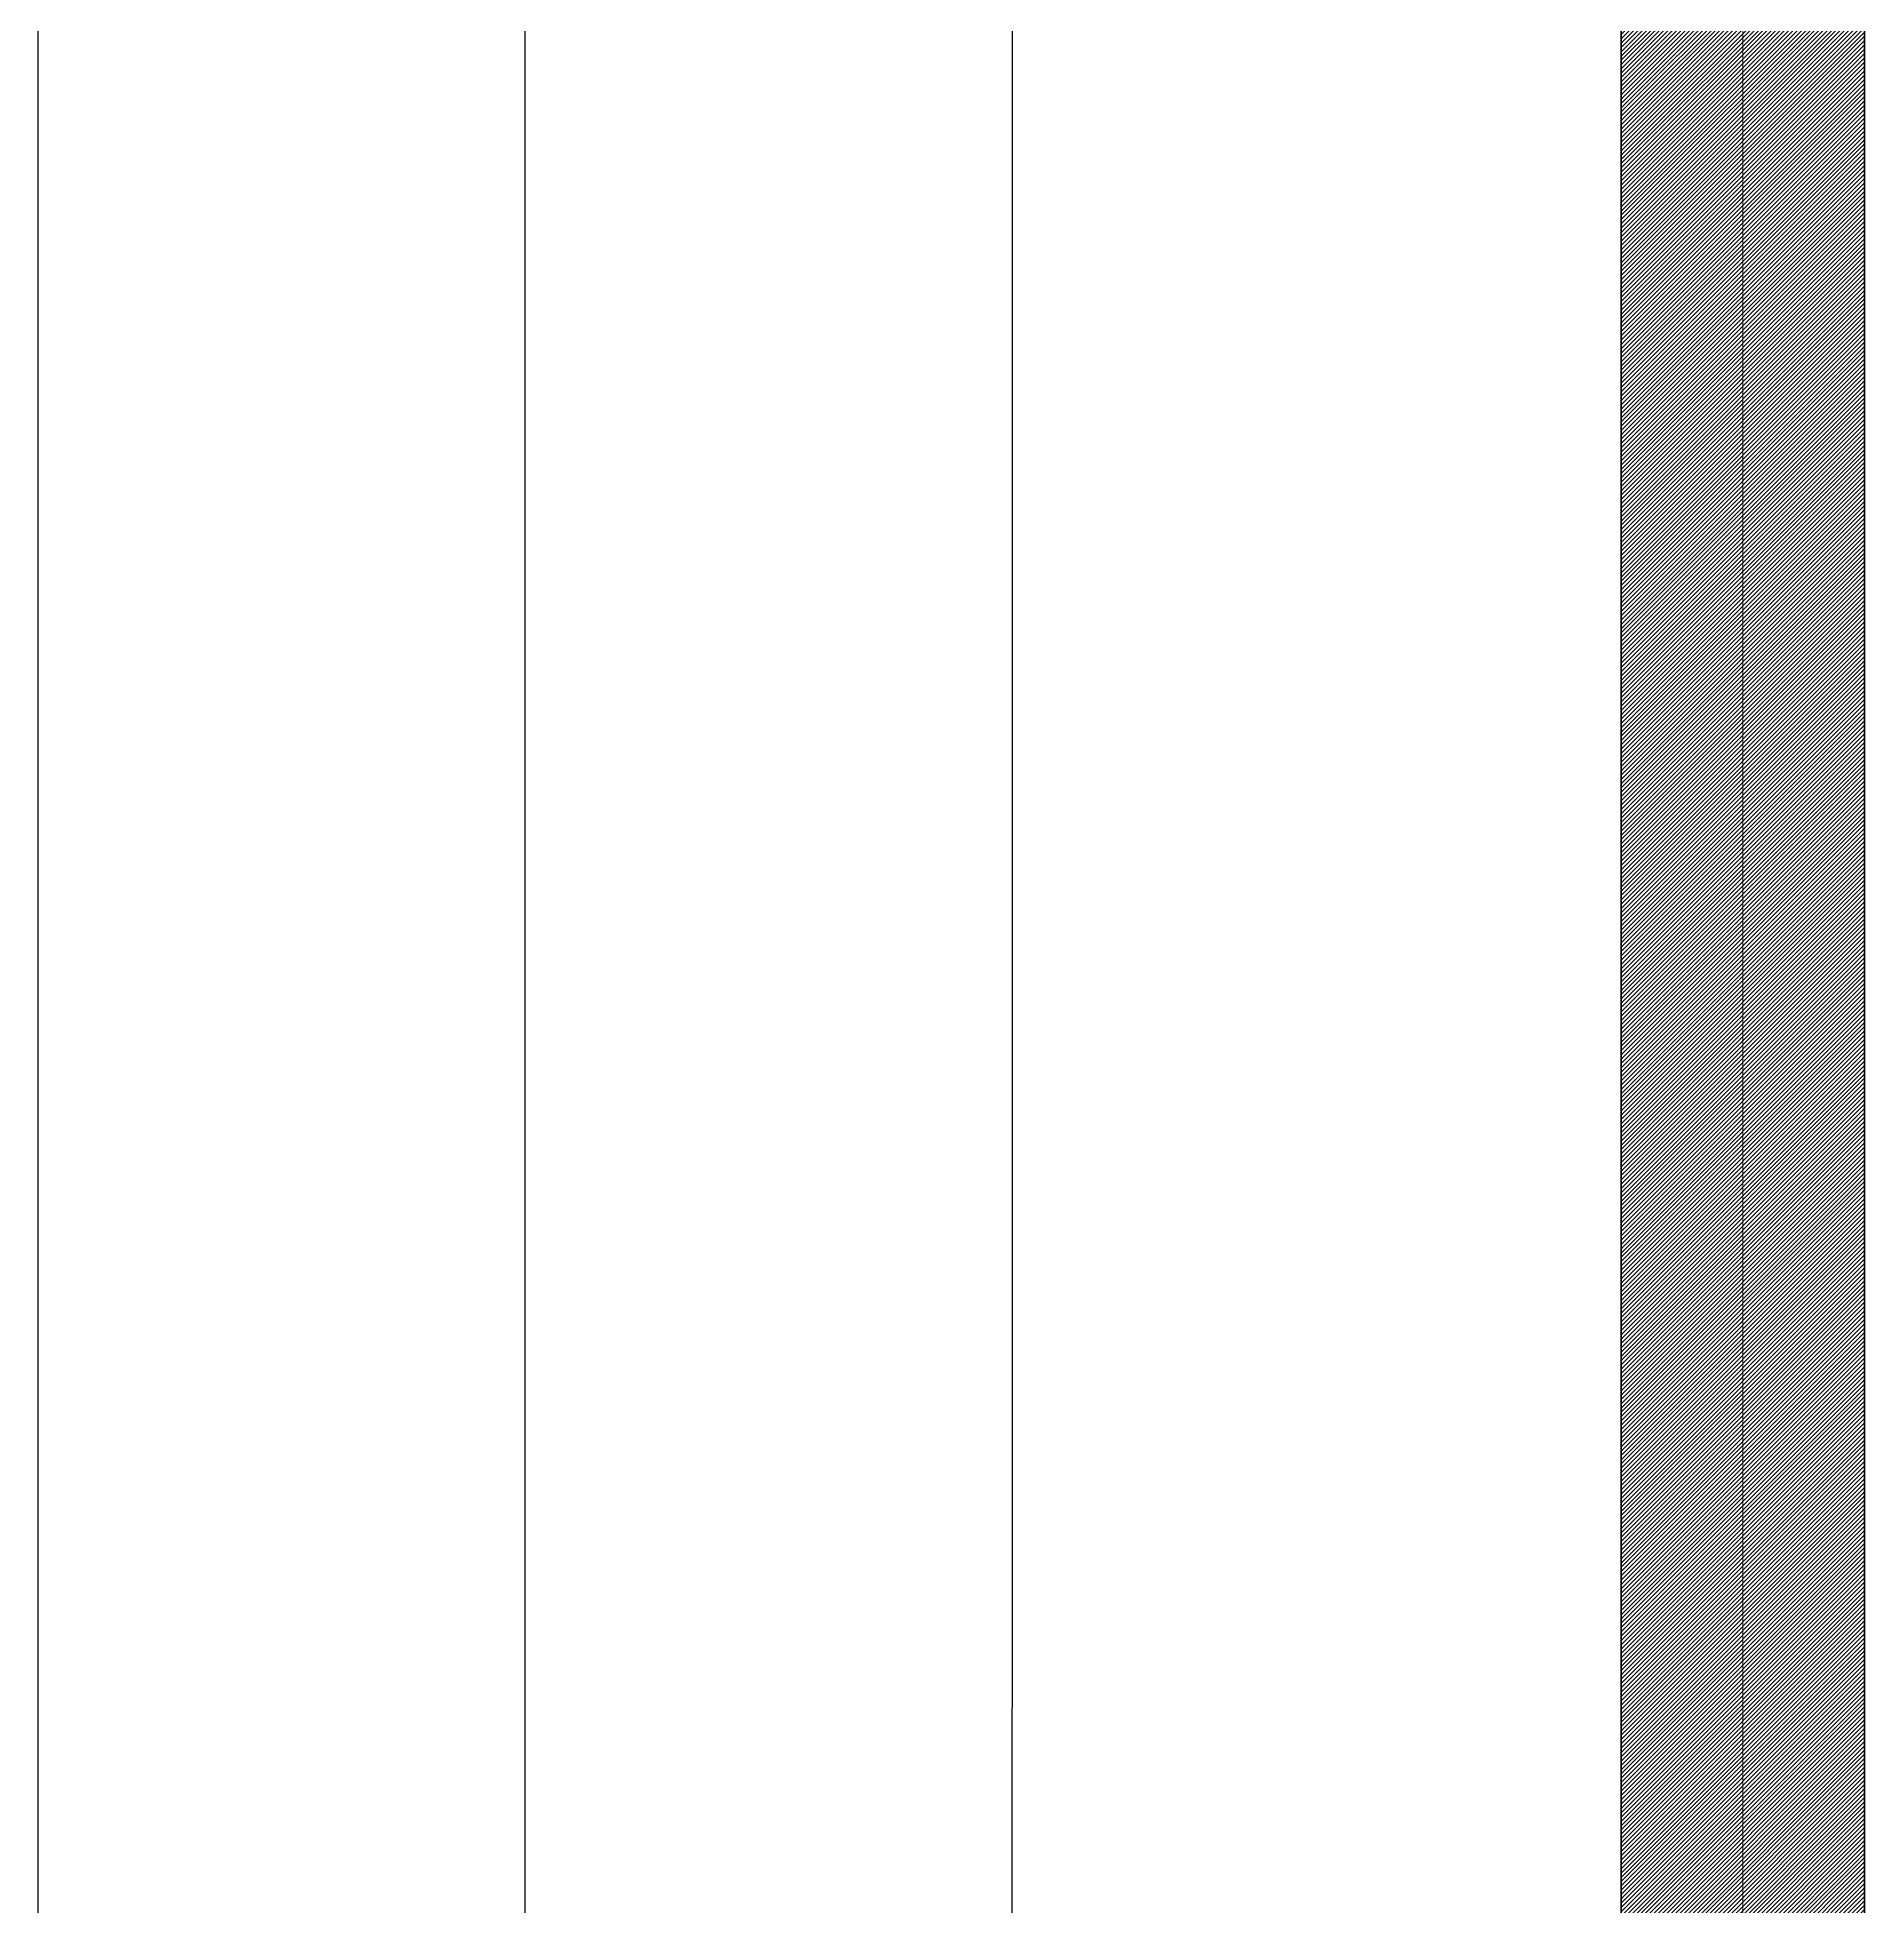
# Model space of a CAD drawing. Header units: millimetres. Extents: x -1900 to 19750, y -2450 to 10900.
# Drawn here: x -1301 to 200, y 1337 to 2872 of the extents above; entities that cross this region are included whole.
import ezdxf

# ---------------------------------------------------------------- set-up
doc = ezdxf.new("R2010")
doc.units = ezdxf.units.MM
doc.header["$MEASUREMENT"] = 0
doc.linetypes.add('CENTER', pattern=[2, 1.25, -0.25, 0.25, -0.25])
for name, color, linetype, lineweight in [('A-DIMEN-T-N', 2, 'Continuous', 18), ('A-GRID-E-N', 1, 'CENTER', 18), ('A-WALL-E-N', 7, 'Continuous', 50), ('A-WALL-H-N', 8, 'Continuous', 13)]:
    doc.layers.add(name, color=color, linetype=linetype, lineweight=lineweight)
doc.styles.get("Standard").update_dxf_attribs({"font": 'arial.ttf'})
doc.dimstyles.get("Standard").update_dxf_attribs({"dimtxt": 0.18, "dimasz": 0.18, "dimexe": 0.18, "dimexo": 0.0625, "dimgap": 0.09, "dimtad": 0, "dimtih": 1, "dimtoh": 1, "dimdec": 4, "dimzin": 0, "dimdsep": 46, "dimtxsty": 'Standard', "dimcen": 0.09, "dimadec": 0, "dimazin": 0, "dimtfac": 1, "dimtdec": 4, "dimtofl": 0, "dimtmove": 0, "dimatfit": 3, "dimfxl": 1, "dimtolj": 1, "dimtzin": 0, "dimarcsym": 0})

# ---------------------------------------------------------------- blocks, each defined once
blk = doc.blocks.new('*D14')
at = {"layer": 'A-DIMEN-T-N', "color": 0, "lineweight": -2, "transparency": 16777216}
for p, q in [((-0.1, 3000), (-500.2, 3000)), ((-500, 2999.8), (-500, 1500.2)), ((-500, 0.2), (-500, 1499.8)), ((-0.1, 0), (-500.2, 0))]:
    blk.add_line(p, q, dxfattribs=at)
at = {"layer": 'A-DIMEN-T-N', "color": 0, "transparency": 16777216}
for points in [[(-500, 2999.8), (-500, 2999.8), (-500, 3000)], [(-500, 0.2), (-500, 0.2), (-500, 0)]]:
    blk.add_solid(points, dxfattribs=at)
at = {"layer": 'Defpoints', "color": 0, "transparency": 16777216}
for p in [(-500, 3000), (0, 3000), (0, 0)]:
    blk.add_point(p, dxfattribs=at)
at = {"layer": 'A-DIMEN-T-N', "color": 0, "transparency": 16777216, "insert": (-500, 1500), "char_height": 0.18, "attachment_point": 5}
blk.add_mtext('\\A1;3000.0000', dxfattribs=at)
blk = doc.blocks.new('*D18')
at = {"layer": 'A-DIMEN-T-N', "color": 0, "lineweight": -2, "transparency": 16777216}
for p, q in [((-0.1, 8800), (-900.2, 8800)), ((-900, 8799.8), (-900, 4500.2)), ((-900, 200.2), (-900, 4499.8)), ((-0.1, 200), (-900.2, 200))]:
    blk.add_line(p, q, dxfattribs=at)
at = {"layer": 'A-DIMEN-T-N', "color": 0, "transparency": 16777216}
for points in [[(-900, 8799.8), (-900, 8799.8), (-900, 8800)], [(-900, 200.2), (-900, 200.2), (-900, 200)]]:
    blk.add_solid(points, dxfattribs=at)
at = {"layer": 'Defpoints', "color": 0, "transparency": 16777216}
for p in [(-900, 8800), (0, 8800), (0, 200)]:
    blk.add_point(p, dxfattribs=at)
at = {"layer": 'A-DIMEN-T-N', "color": 0, "transparency": 16777216, "insert": (-900, 4500), "char_height": 0.18, "attachment_point": 5}
blk.add_mtext('\\A1;8600.0000', dxfattribs=at)
blk = doc.blocks.new('*D20')
at = {"layer": 'A-DIMEN-T-N', "color": 0, "lineweight": -2, "transparency": 16777216}
for p, q in [((-0.1, 9000), (-1300.2, 9000)), ((-1300, 8999.8), (-1300, 4500.2)), ((-1300, 0.2), (-1300, 4499.8)), ((-0.1, 0), (-1300.2, 0))]:
    blk.add_line(p, q, dxfattribs=at)
at = {"layer": 'A-DIMEN-T-N', "color": 0, "transparency": 16777216}
for points in [[(-1300, 8999.8), (-1300, 8999.8), (-1300, 9000)], [(-1300, 0.2), (-1300, 0.2), (-1300, 0)]]:
    blk.add_solid(points, dxfattribs=at)
at = {"layer": 'Defpoints', "color": 0, "transparency": 16777216}
for p in [(-1300, 9000), (0, 9000), (0, 0)]:
    blk.add_point(p, dxfattribs=at)
at = {"layer": 'A-DIMEN-T-N', "color": 0, "transparency": 16777216, "insert": (-1300, 4500), "char_height": 0.18, "attachment_point": 5}
blk.add_mtext('\\A1;9000.0000', dxfattribs=at)

msp = doc.modelspace()

# ---------------------------------------------------------------- hatches: boundary and pattern name
at = {"layer": 'A-WALL-H-N'}
h = msp.add_hatch(dxfattribs=at)
h.set_pattern_fill('ANSI31', color=256, scale=20, style=0)
h.paths.add_polyline_path([(0, 3000), (0, 0), (200, 200), (200, 3000)])

# ---------------------------------------------------------------- linework, layer by layer
at = {"layer": 'A-GRID-E-N'}
msp.add_line((100, -1400), (100, 10400), dxfattribs=at)
at = {"layer": 'A-WALL-E-N'}
for p, q in [((0, 3000), (0, 0)), ((200, 3000), (200, 200))]:
    msp.add_line(p, q, dxfattribs=at)

# ---------------------------------------------------------------- dimensions: what is measured, and where the dimension line sits
at = {"layer": 'A-DIMEN-T-N'}
for base, p1, p2, picture, middle in [((-1300, 9000), (0, 0), (0, 9000), '*D20', (-1300, 4500)), ((-900, 8800), (0, 200), (0, 8800), '*D18', (-900, 4500)), ((-500, 3000), (0, 0), (0, 3000), '*D14', (-500, 1500))]:
    dim = msp.add_linear_dim(base=base, p1=p1, p2=p2, angle=90, dimstyle='Standard', dxfattribs=at)
    dim.commit()
    dim.dimension.update_dxf_attribs({"geometry": picture, "text_midpoint": middle})

doc.saveas('drawing.dxf')
